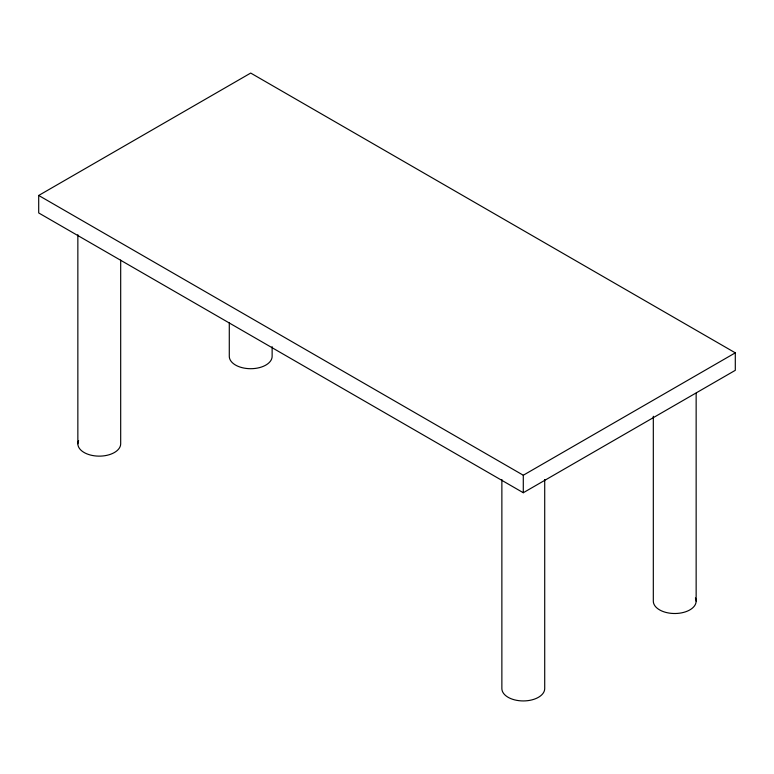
<?xml version="1.0" encoding="UTF-8"?>
<svg xmlns="http://www.w3.org/2000/svg" width="774" height="774" viewBox="0 0 774 774"><rect width="100%" height="100%" fill="white"/><g stroke="black" fill="none" stroke-linecap="round" stroke-linejoin="round"><path stroke-width="1.16" d="M38.7 195.464L250.708 73.066L735.3 352.838L735.3 370.32L523.292 492.728L38.7 212.947L38.7 195.464L523.292 475.236L735.3 352.838M696.145 393.289L696.145 601.146M653.314 416.248L653.314 601.146A21.42 12.365 0 0 0 677.521 613.405A21.42 12.365 0 0 0 695.41 597.944M544.712 479.503L544.712 688.57A21.42 12.365 0 0 1 523.292 700.934A21.42 12.365 0 0 1 501.871 688.57L501.871 479.503M523.292 475.236L523.292 492.728M272.129 346.675L272.129 356.34A21.42 12.365 0 0 1 250.708 368.705A21.42 12.365 0 0 1 229.288 356.34L229.288 322.506M120.686 260.083L120.686 443.773A21.42 12.365 0 0 1 96.479 456.031A21.42 12.365 0 0 1 78.59 440.57M77.855 234.706L77.855 443.773"/></g></svg>
